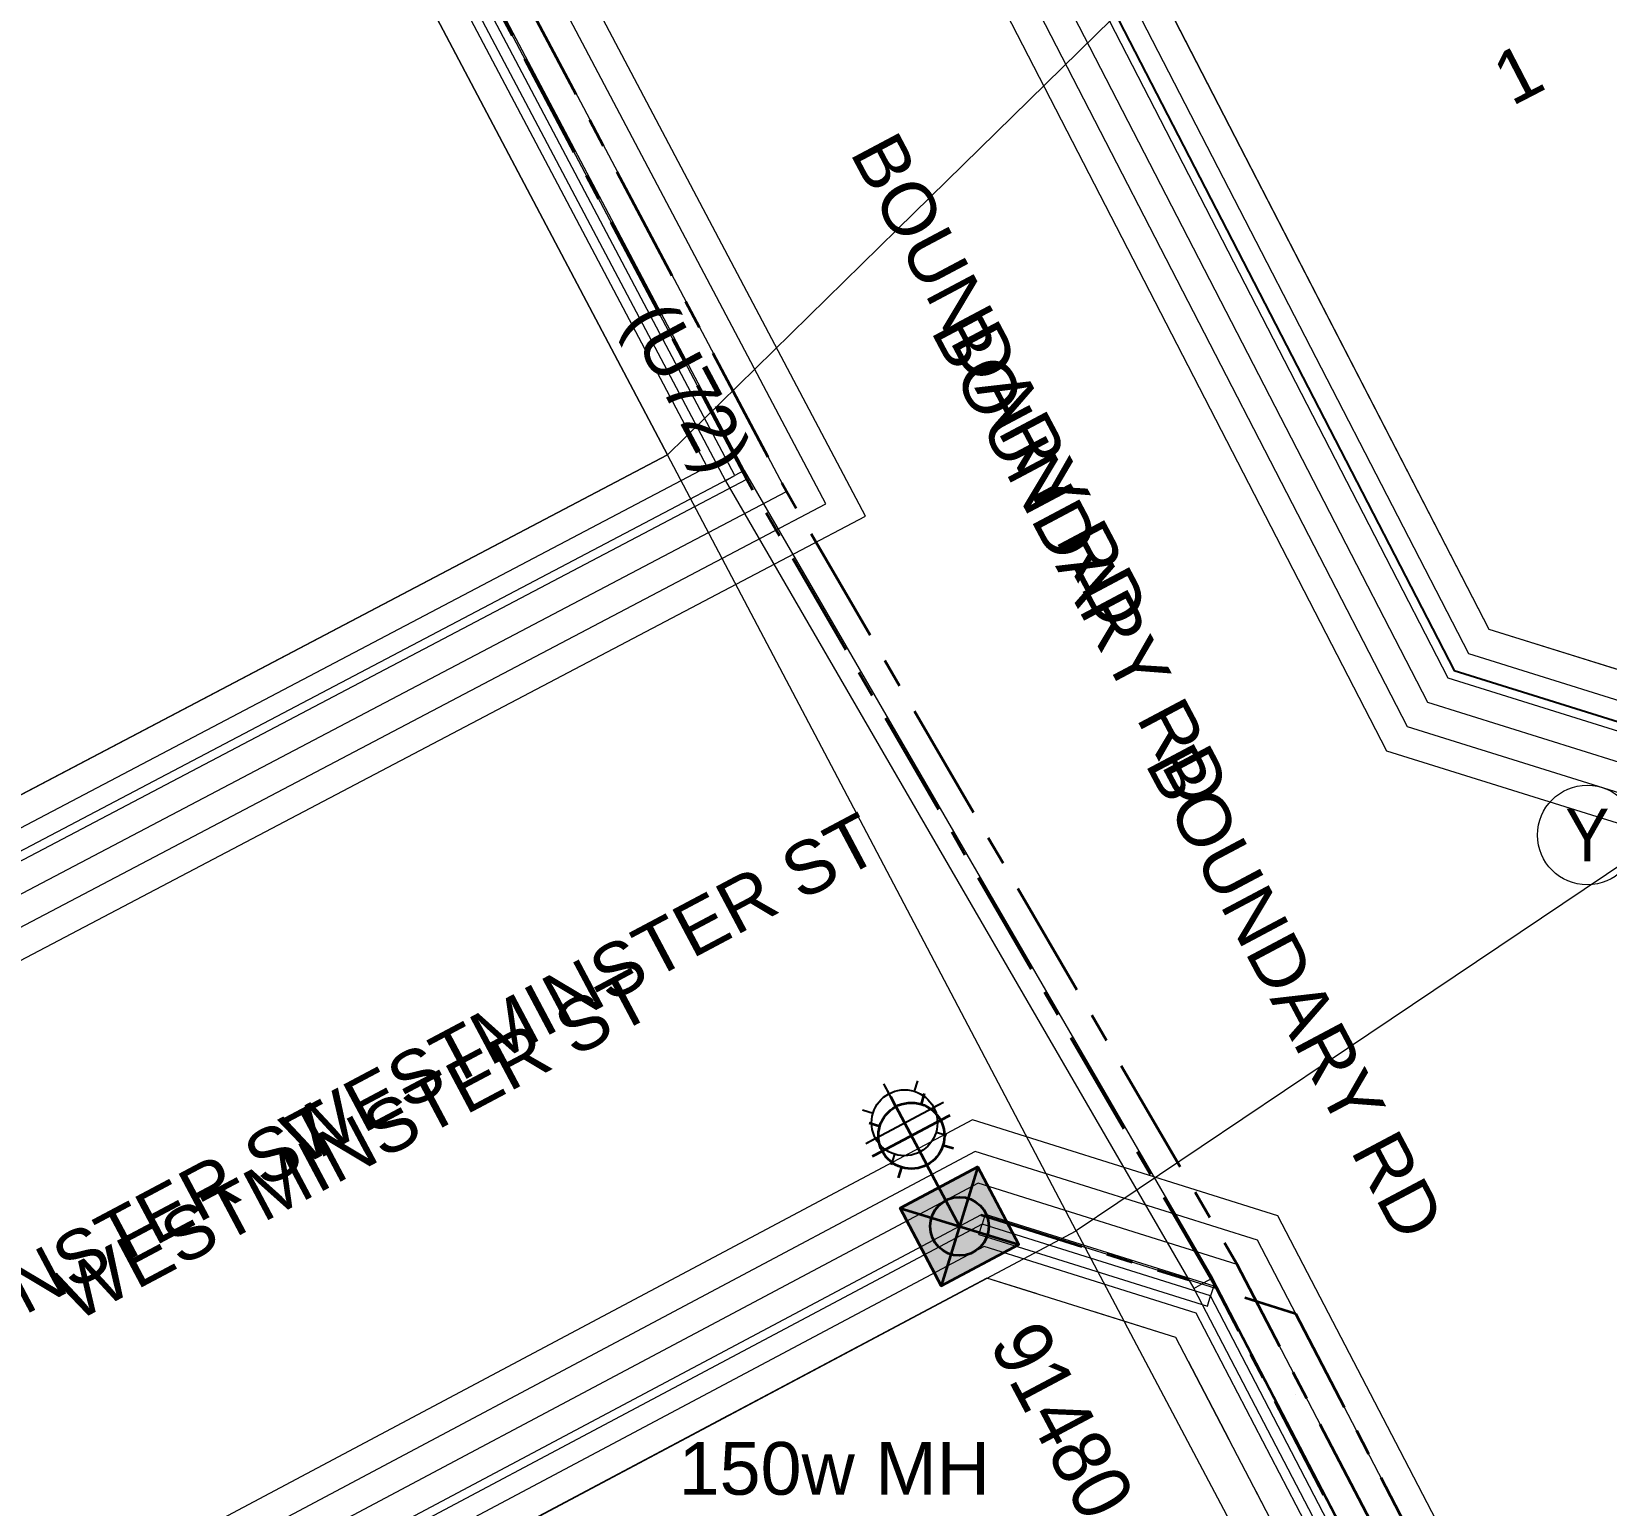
# Model space of a CAD drawing. Header units: metres. Extents: x 0 to 304202, y 0 to 6270858.
# Drawn here: x 303618.8 to 303672.5, y 6270503.8 to 6270554.1 of the extents above; entities that cross this region are included whole.
import ezdxf
from ezdxf import colors
from ezdxf.entities.mleader import LeaderData, LeaderLine
from ezdxf.enums import TextEntityAlignment as Align
from ezdxf.math import Vec2, Vec3

# ---------------------------------------------------------------- set-up
doc = ezdxf.new("R2010")
doc.units = ezdxf.units.M
for name, pattern in [('Cable Exist OH', [1, 1, 0]), ('Cable Exist UG', [7, 4, -1, 1, -1]), ('Dash', [5, 3, -2]), ('DASHED', [19.05, 12.7, -6.35])]:
    doc.linetypes.add(name, pattern=pattern)
doc.layers.get('0').update_dxf_attribs({"color": 6})
for name, color, linetype, lineweight in [('_User Miscellaneous1', 30, 'Continuous', 13), ('_User Miscellaneous2', 31, 'Continuous', 13), ('_User_HV_Exist', 1, 'Continuous', 35), ('_User_LV_Exist', 5, 'Continuous', 35), ('_User_SL_Exist', 4, 'Continuous', 35), ('Cadastre Developer_SP_EXT', 98, 'Continuous', 15), ('Cadastre Developer_SP_NEW', 92, 'Continuous', 15), ('Cadastre Land Parcels_SP_EXT', 118, 'Continuous', 15), ('Cadastre Roads_SP_EXT', 218, 'Continuous', 15)]:
    doc.layers.add(name, color=color, linetype=linetype, lineweight=lineweight)
doc.layers.add('_User Miscellaneous10', color=252, linetype='Continuous', lineweight=13, plot=False, transparency=0.65)
for name, color, linetype in [('Equip_SP_SL_EXT', 7, 'Continuous'), ('Equip_SP_SL_NEW', 2, 'Continuous'), ('Mains_LV_MOD', 3, 'Continuous'), ('SupportsUG_SP_LV_SL_NEW', 2, 'Continuous'), ('Trench_SP_NEW', 2, 'Continuous')]:
    doc.layers.add(name, color=color, linetype=linetype)
doc.styles.add('ieISOCP', font='arial.ttf', dxfattribs={"height": 1.5})
doc.styles.add('SL_LABEL', font='arial.ttf', dxfattribs={"height": 2})
doc.styles.get("Standard").update_dxf_attribs({"font": 'arial.ttf'})
doc.linetypes.add('IE Trench HV', pattern='A,4,-0.4,["/",Standard,S=2,R=0,X=0.25,Y=-1],-1.6', length=6)

# ---------------------------------------------------------------- blocks, each defined once
blk = doc.blocks.new('*U274')
at = {"flags": 9}
for tag, p in [('LANTNUMBER', (-1.4, 2.6)), ('LOUTREACH', (-1.4, 2.2)), ('LOUTREACHVOCAB', (-1.4, 2)), ('LRATECODE', (-1.4, 1.8)), ('LREMOVE', (-1.4, 1.6)), ('LREPLACE', (-1.4, 1.4)), ('LTYPE', (-1.4, 1.2)), ('LTYPEVOCAB', (-1.4, 1)), ('LEGEND', (-1.4, 0.8)), ('SUBURB', (-1.4, 0.6)), ('STREETNAME', (-1.4, 0.4)), ('LOCATION', (-1.4, 0.2)), ('LNEW', (-6.4, 0)), ('LMASTVOCAB', (-6.2, 0)), ('LMAST', (-6, 0)), ('LLAMPVOCAB', (-5.8, 0)), ('LLAMP', (-5.6, 0)), ('LEXIST', (-5.4, 0)), ('LCHARGE3PERCENT', (-5.2, 0)), ('LCHARGE3', (-5, 0)), ('LCHARGE2PERCENT', (-4.8, 0)), ('LCHARGE2', (-4.6, 0)), ('LCHARGE1PERCENT', (-4.4, 0)), ('LCHARGE1', (-4.2, 0)), ('LCATEGORY', (-4, 0)), ('LBRACKETVOCAB', (-3.8, 0)), ('LBRACKET', (-3.6, 0)), ('LKINGHEIGHT', (-3.4, 0)), ('CREPLACE', (-3.2, 0)), ('CREMOVE', (-3, 0)), ('CNUMBER', (-2.8, 0)), ('CNEW', (-2.6, 0)), ('CEXIST', (-2.4, 0)), ('USAGE', (-2.2, 0)), ('STATE', (-2, 0)), ('OWNED_BY', (-1.8, 0)), ('ORIENTATION', (-1.6, 0)), ('OPERATING_VOLTAGE', (-1.4, 0)), ('NOTES', (-1.4, 0)), ('NO_PHASES', (-1.2, 0)), ('LANTERN_TYPE', (-1, 0)), ('LANTERN_PURPOSE', (-0.8, 0)), ('CONTROL_TYPE', (-0.6, 0)), ('CONSTRUCTED_VOLTAGE', (-0.4, 0)), ('MAINTAINED_BY', (-1.4, -0.663))]:
    blk.add_attdef(tag, text='', height=0.2, rotation=270, dxfattribs=at).set_placement(p, align=Align.MIDDLE_LEFT)
at = {"style": 'SL_LABEL', "flags": 8}
blk.add_attdef('ASSET_NUM', text='', height=1, dxfattribs=at).set_placement((7, 1), align=Align.MIDDLE_LEFT)
for tag, p, height, flags in [('OPERATED_BY', (-1.4, -0.407), 0.2, 9), ('Z', (0, 0), 0.001, 1)]:
    blk.add_attdef(tag, p, '', height=height, rotation=270, dxfattribs=dict(flags=flags))
at = {"style": 'SL_LABEL', "flags": 9}
blk.add_attdef('STREET_CODE', text='', height=0.001, rotation=270, dxfattribs=at).set_placement((0.001, 0), align=Align.MIDDLE_LEFT)
at = {"flags": 8}
blk.add_attdef('LNUMBER', text='', height=1, dxfattribs=at).set_placement((7, -1), align=Align.MIDDLE_LEFT)
at = {"transparency": 33554687}
blk.add_wipeout([(5.688, 0), (5.061, -1.061), (4, -1.688), (2.939, -1.061), (2.313, 0), (2.939, 1.061), (4, 1.687), (5.061, 1.061)], dxfattribs=at)
for p, q in [((4, 1.5), (4, 1.125)), ((4, 1.5), (4, -1.5)), ((2.939, 1.061), (3.205, 0.795)), ((5.061, 1.061), (4.795, 0.795)), ((0, 0), (2.875, 0)), ((2.5, 0), (5.5, 0)), ((5.125, 0), (5.5, 0)), ((2.939, -1.061), (3.205, -0.795)), ((5.061, -1.061), (4.795, -0.795)), ((4, -1.125), (4, -1.5))]:
    blk.add_line(p, q)
blk.add_circle((4, 0), 1.125)
blk = doc.blocks.new('*U269')
at = {"layer": 'Equip_SP_SL_EXT'}
h = blk.add_hatch(color=256, dxfattribs=at)
h.dxf.hatch_style = 1
h.paths.add_polyline_path([(-1.5, 1.5), (-1.5, -1.5), (1.5, -1.5), (1.5, 1.5)])
blk.add_lwpolyline([(-1.5, 1.5), (-1.5, -1.5), (1.5, -1.5), (1.5, 1.5)], close=True)
at = {"width": 0.9, "flags": 8}
blk.add_attdef('ASSET_NUM', text='', height=2, dxfattribs=at).set_placement((4, 2), align=Align.MIDDLE_LEFT)
at = {"flags": 1}
blk.add_attdef('Z', (-2.351, -1.813), '', height=0.2, rotation=270, dxfattribs=at)
at = {"flags": 9}
for tag, p in [('NOTES', (-2, -1.813)), ('SUBURB', (-1.8, -1.813)), ('STREETNAME', (-1.6, -1.813)), ('LOCATION', (-1.4, -1.813)), ('LEGEND', (-1.2, -1.813)), ('USAGE', (-1, -1.813)), ('STATE', (-0.8, -1.813)), ('OWNED_BY', (-0.6, -1.813)), ('COLUMN_TYPE', (-0.4, -1.813)), ('STREET_CODE', (-0.2, -1.813)), ('STRUCTURE_PLANT_NUMBER', (0.031, -1.813))]:
    blk.add_attdef(tag, text='', height=0.2, rotation=270, dxfattribs=at).set_placement(p, align=Align.MIDDLE_LEFT)
blk = doc.blocks.new('*U290')
at = {"linetype": 'Continuous'}
h = blk.add_hatch(color=256, dxfattribs=at)
h.dxf.hatch_style = 1
h.paths.add_polyline_path([(1.5, 4.698), (1.5, 1.698), (4.5, 1.698), (4.5, 4.698)])
h = blk.add_hatch(color=256)
h.dxf.hatch_style = 1
h.paths.add_polyline_path([(1.5, 4.698), (4.5, 1.698), (1.5, 1.698)])
for p, q in [((-0.5, 4.323), (-0.5, 4.698)), ((1.5, 4.698), (4.5, 1.698)), ((1.5, 1.698), (4.5, 4.698)), ((-1.561, 4.259), (-1.295, 3.993)), ((0.561, 4.259), (0.295, 3.993)), ((-1.625, 3.198), (-2, 3.198)), ((3, 3.198), (0.625, 3.198)), ((-1.561, 2.137), (-1.295, 2.402)), ((0.561, 2.137), (0.295, 2.402)), ((-0.5, 1.698), (-0.5, 2.073))]:
    blk.add_line(p, q)
blk.add_line((-1.625, 3.198), (0.625, 3.198), dxfattribs=at)
at = {"linetype": 'Continuous', "flags": 128}
blk.add_lwpolyline([(-0.5, 4.604), (-0.5, 1.792)], dxfattribs=at)
blk.add_lwpolyline([(1.5, 4.698), (1.5, 1.698), (4.5, 1.698), (4.5, 4.698)], close=True)
at = {"flags": 128}
blk.add_lwpolyline([(1.5, 4.698), (4.5, 1.698), (1.5, 1.698), (1.5, 4.698)], dxfattribs=at)
for centre, radius in [((-0.5, 3.198), 1.125), ((3, 3.198), 1)]:
    blk.add_circle(centre, radius)
blk = doc.blocks.new('*U331')
h = blk.add_hatch(color=256)
h.dxf.hatch_style = 1
h.paths.add_polyline_path([(2.132, 2.125), (2.454, 1.743), (3.058, 2.579)])
blk.add_line((3.058, 2.579), (1.338, 1.128))
at = {"flags": 128}
blk.add_lwpolyline([(2.132, 2.125), (2.454, 1.743), (3.058, 2.579), (2.132, 2.125)], dxfattribs=at)
blk.add_circle((0, 0), 1.7)
at = {"width": 0.9}
blk.add_attdef('CODE', text='', height=1.8, dxfattribs=at).set_placement((0, 0), align=Align.MIDDLE_CENTER)
at = {"flags": 1}
blk.add_attdef('Z', (0, 0), '', height=0.2, dxfattribs=at)

msp = doc.modelspace()

# ---------------------------------------------------------------- linework, layer by layer
at = {"layer": '_User Miscellaneous1'}
for p, q in [((303629.293, 6270563.753), (303642.485, 6270538.792)), ((303629.93, 6270564.09), (303643.115, 6270539.141)), ((303642.485, 6270538.792), (303642.8, 6270538.967)), ((303643.115, 6270539.141), (303642.8, 6270538.967)), ((303659.097, 6270511.592), (303658.782, 6270511.418)), ((303659.097, 6270511.592), (303669.533, 6270491.557)), ((303658.466, 6270511.245), (303658.782, 6270511.418)), ((303658.466, 6270511.245), (303668.895, 6270491.225)), ((303658.925, 6270510.642), (303659.033, 6270510.986)), ((303659.14, 6270511.33), (303659.033, 6270510.986))]:
    msp.add_line(p, q, dxfattribs=at)
at = {"layer": '_User Miscellaneous10', "flags": 128}
for points in [[(303656.155, 6270557.718), (303668.525, 6270533.73), (303675.305, 6270531.61), (303696.853, 6270542.769), (303741.208, 6270565.737)], [(303654.809, 6270558.147), (303667.827, 6270532.9), (303675.399, 6270530.533), (303697.313, 6270541.881), (303741.668, 6270564.849)], [(303653.463, 6270558.576), (303667.13, 6270532.07), (303675.494, 6270529.456), (303697.773, 6270540.993), (303742.127, 6270563.961)], [(303652.116, 6270559.005), (303666.433, 6270531.241), (303675.588, 6270528.379), (303698.233, 6270540.105), (303742.587, 6270563.073)], [(303650.77, 6270559.434), (303665.736, 6270530.411), (303675.682, 6270527.302), (303698.693, 6270539.217), (303743.047, 6270562.185)], [(303649.424, 6270559.862), (303665.038, 6270529.581), (303675.777, 6270526.224), (303699.153, 6270538.329), (303743.507, 6270561.297)]]:
    msp.add_lwpolyline(points, dxfattribs=at)
at = {"layer": '_User Miscellaneous10', "color": 4, "flags": 128}
msp.add_lwpolyline([(303653.866, 6270558.447), (303667.339, 6270532.319), (303675.465, 6270529.779), (303697.635, 6270541.259), (303741.989, 6270564.227)], dxfattribs=at)
at = {"layer": '_User_SL_Exist', "linetype": 'Cable Exist UG', "ltscale": 0.9}
msp.add_lwpolyline([(303660.196, 6270510.936), (303661.934, 6270510.391), (303667.83, 6270499.043), (303674.54, 6270486.13), (303673.653, 6270485.669)], dxfattribs=at)
at = {"layer": 'Cadastre Developer_SP_EXT', "linetype": 'Dash'}
msp.add_lwpolyline([(303657.85, 6270509.575), (303651.404, 6270511.595), (303624.724, 6270497.425), (303633.294, 6270480.924), (303664.273, 6270497.215), (303657.85, 6270509.575)], close=True, dxfattribs=at)
at = {"layer": 'Cadastre Developer_SP_NEW'}
for p, q in [((303656.155, 6270557.718), (303668.525, 6270533.73)), ((303668.525, 6270533.73), (303675.305, 6270531.61))]:
    msp.add_line(p, q, dxfattribs=at)
at = {"layer": 'Cadastre Developer_SP_NEW', "linetype": 'Continuous'}
msp.add_lwpolyline([(303640.501, 6270539.679), (303589.155, 6270636.832), (303462.755, 6270568.062), (303443.898, 6270557.802), (303428.16, 6270549.24), (303477.615, 6270454.069), (303640.501, 6270539.679)], close=True, dxfattribs=at)
at = {"layer": 'Cadastre Developer_SP_NEW', "linetype": 'Dash'}
msp.add_lwpolyline([(303657.85, 6270509.575), (303651.404, 6270511.595), (303624.724, 6270497.425), (303633.294, 6270480.924), (303664.273, 6270497.215), (303657.85, 6270509.575)], close=True, dxfattribs=at)
at = {"layer": 'Cadastre Land Parcels_SP_EXT', "linetype": 'Continuous'}
msp.add_lwpolyline([(303640.501, 6270539.679), (303589.155, 6270636.832), (303462.755, 6270568.062), (303443.898, 6270557.802), (303428.16, 6270549.24), (303477.615, 6270454.069), (303640.501, 6270539.679)], close=True, dxfattribs=at)
at = {"layer": 'Cadastre Roads_SP_EXT', "linetype": 'Continuous'}
for points in [[(303638.3, 6270593.86), (303609.883, 6270647.632), (303598.457, 6270641.679), (303589.155, 6270636.832), (303640.501, 6270539.679), (303648.336, 6270547.358), (303657.917, 6270556.746), (303647.849, 6270575.842), (303638.3, 6270593.86)], [(303448.772, 6270404.137), (303460.25, 6270410.173), (303472.61, 6270416.674), (303491.463, 6270426.589), (303550.48, 6270457.952), (303654.448, 6270513.212), (303647.186, 6270526.993), (303640.501, 6270539.679), (303477.615, 6270454.069), (303424.668, 6270425.909), (303437.294, 6270398.101), (303448.772, 6270404.137)], [(303694.573, 6270487.445), (303673.999, 6270526.341), (303662.976, 6270518.938), (303654.448, 6270513.212), (303725.723, 6270378.607), (303734.469, 6270383.622), (303745.988, 6270390.228), (303720.11, 6270439.124), (303694.573, 6270487.445)]]:
    msp.add_lwpolyline(points, close=True, dxfattribs=at)
at = {"layer": 'Mains_LV_MOD', "linetype": 'Cable Exist OH'}
msp.add_lwpolyline([(303661.932, 6270507.634), (303661.932, 6270507.634)], dxfattribs=at)
at = {"layer": 'Trench_SP_NEW', "linetype": 'IE Trench HV', "flags": 128}
msp.add_lwpolyline([(303654.606, 6270557.012), (303667.339, 6270532.319), (303675.465, 6270529.779)], dxfattribs=at)

# ---------------------------------------------------------------- block references
at = {"layer": '_User Miscellaneous2', "color": 6}
msp.add_blockref('*U331', (303671.885, 6270526.707), dxfattribs=at).add_auto_attribs({'CODE': 'Y'})

# ---------------------------------------------------------------- texts
at = {"layer": '_User Miscellaneous1'}
for s, rotation, p in [('BOUNDARY RD', 297.9722, (303646.706, 6270549.986)), ('WESTMINSTER ST', 27.9722, (303620.286, 6270510.07))]:
    msp.add_text(s, height=1.8, rotation=rotation, dxfattribs=at).set_placement(p)
at = {"layer": '_User_HV_Exist'}
msp.add_text('BOUNDARY RD', height=1.8, rotation=297.9722, dxfattribs=at).set_placement((303656.774, 6270529.146))
at = {"layer": '_User_HV_Exist', "lineweight": 0, "insert": (303642.016, 6270542.413), "char_height": 1.75, "attachment_point": 2, "rotation": 298.1774}
msp.add_mtext('\\A1;(U72)  ', dxfattribs=at)
at = {"layer": '_User_LV_Exist'}
for s, rotation, p in [('BOUNDARY RD', 297.9722, (303649.463, 6270543.907)), ('WESTMINSTER ST', 27.9722, (303609.686, 6270505.605))]:
    msp.add_text(s, height=1.8, rotation=rotation, dxfattribs=at).set_placement(p)
at = {"layer": 'Cadastre Developer_SP_NEW', "linetype": 'DASHED', "insert": (303668.479, 6270553.147), "char_height": 1.8, "width": 5.10416, "attachment_point": 1, "rotation": 27.3764, "style": 'ieISOCP'}
msp.add_mtext('1', dxfattribs=at)

# ---------------------------------------------------------------- leaders
at = {"layer": '_User Miscellaneous10'}
ml = msp.add_multileader_mtext('Standard', dxfattribs=at)
ml.set_content('150w MH\\P7.5m MH\\P3m OR', color=256)
ml.set_leader_properties()
ml.build(insert=Vec2(0, 0))
ml.multileader.update_dxf_attribs({"leader_type": 2, "has_text_frame": 1, "text_left_attachment_type": 2, "text_right_attachment_type": 2, "dogleg_length": 0.01, "arrow_head_size": 2.5})
ctx = ml.context
ctx.base_point, ctx.char_height, ctx.arrow_head_size, ctx.landing_gap_size, ctx.plane_origin = Vec3(303639.882, 6270501.634), 1.8, 2.5, 1, Vec3(303629.882, 6270495.007)
ctx.left_attachment, ctx.right_attachment = 2, 2
notes = []
notes.append((ctx, [(0, (0, 0, 0), (0, 0), (1, 0), 1, [])]))
ctx.mtext.insert, ctx.mtext.width, ctx.mtext.flow_direction = Vec3(303640.882, 6270506.007), 11.72163, 5
for ctx, leaders in notes:
    for number, flags, end, landing, length, lines in leaders:
        leader = LeaderData()
        leader.index, (leader.has_last_leader_line, leader.has_dogleg_vector, leader.attachment_direction) = number, flags
        leader.last_leader_point, leader.dogleg_vector, leader.dogleg_length = Vec3(end), Vec3(landing), length
        for number, points, colour, breaks in lines:
            line = LeaderLine()
            line.index, line.vertices, line.color, line.breaks = number, Vec3.list(points), colors.encode_raw_color(colour), breaks
            leader.lines.append(line)
        ctx.leaders.append(leader)

# ---------------------------------------------------------------- next in the draw order: block references
at = {"layer": 'Equip_SP_SL_NEW', "rotation": 117.9721995465388}
msp.add_blockref('*U274', (303650.466, 6270513.362), dxfattribs=at)

# ---------------------------------------------------------------- next in the draw order: linework, layer by layer
at = {"layer": '_User Miscellaneous1'}
for p, q in [((303643.115, 6270539.141), (303659.097, 6270511.592)), ((303642.485, 6270538.792), (303658.466, 6270511.245)), ((303651.341, 6270513.773), (303651.234, 6270513.43)), ((303651.341, 6270513.773), (303659.14, 6270511.33)), ((303651.126, 6270513.086), (303651.234, 6270513.43)), ((303651.126, 6270513.086), (303658.925, 6270510.642))]:
    msp.add_line(p, q, dxfattribs=at)
at = {"layer": '_User Miscellaneous10', "flags": 128}
for points in [[(303727.756, 6270383.716), (303690.286, 6270455.827), (303677.899, 6270479.664), (303664.611, 6270505.239), (303660.633, 6270512.895), (303651.004, 6270515.912), (303618.006, 6270498.387), (303594.494, 6270485.901), (303591.581, 6270476.601), (303597.492, 6270465.363), (303591.589, 6270459.252), (303584.517, 6270472.865), (303578.526, 6270474.742), (303567.059, 6270496.56), (303645.911, 6270538.004), (303610.779, 6270604.478)], [(303728.834, 6270383.811), (303691.173, 6270456.288), (303678.786, 6270480.125), (303665.498, 6270505.7), (303661.328, 6270513.725), (303650.904, 6270516.991), (303617.537, 6270499.27), (303593.663, 6270486.591), (303590.503, 6270476.504), (303596.27, 6270465.538), (303591.836, 6270460.947), (303585.212, 6270473.695), (303579.219, 6270475.573), (303568.409, 6270496.14), (303647.263, 6270537.585), (303611.663, 6270604.945)], [(303726.678, 6270383.621), (303689.398, 6270455.366), (303677.012, 6270479.203), (303663.724, 6270504.778), (303659.937, 6270512.065), (303651.104, 6270514.833), (303618.475, 6270497.503), (303595.326, 6270485.21), (303592.66, 6270476.699), (303598.714, 6270465.188), (303591.343, 6270457.558), (303583.821, 6270472.035), (303577.833, 6270473.911), (303565.708, 6270496.98), (303644.558, 6270538.422), (303609.894, 6270604.011)], [(303725.601, 6270383.526), (303688.511, 6270454.905), (303676.124, 6270478.742), (303662.836, 6270504.317), (303659.241, 6270511.235), (303651.204, 6270513.754), (303618.944, 6270496.62), (303596.157, 6270484.519), (303593.738, 6270476.797), (303599.935, 6270465.014), (303591.096, 6270455.863), (303583.125, 6270471.205), (303577.14, 6270473.08), (303564.358, 6270497.4), (303643.206, 6270538.841), (303609.01, 6270603.544)], [(303724.523, 6270383.431), (303687.624, 6270454.444), (303675.237, 6270478.281), (303661.949, 6270503.856), (303658.546, 6270510.405), (303651.304, 6270512.674), (303619.413, 6270495.737), (303596.989, 6270483.829), (303594.817, 6270476.894), (303601.157, 6270464.839), (303590.85, 6270454.169), (303582.43, 6270470.375), (303576.447, 6270472.249), (303563.007, 6270497.82), (303641.853, 6270539.26), (303608.126, 6270603.076)], [(303723.446, 6270383.336), (303686.736, 6270453.983), (303674.35, 6270477.82), (303661.061, 6270503.395), (303657.85, 6270509.575), (303651.404, 6270511.595), (303619.882, 6270494.854), (303597.821, 6270483.138), (303595.895, 6270476.992), (303602.379, 6270464.664), (303590.603, 6270452.474), (303581.734, 6270469.545), (303575.754, 6270471.419), (303561.657, 6270498.24), (303640.501, 6270539.679), (303607.242, 6270602.609)]]:
    msp.add_lwpolyline(points, dxfattribs=at)
at = {"layer": '_User Miscellaneous10', "color": 4, "flags": 128}
msp.add_lwpolyline([(303725.277, 6270383.497), (303688.245, 6270454.766), (303675.858, 6270478.604), (303662.57, 6270504.179), (303659.033, 6270510.986), (303651.234, 6270513.43), (303619.085, 6270496.355), (303596.407, 6270484.312), (303594.062, 6270476.826), (303600.302, 6270464.961), (303591.022, 6270455.355), (303582.917, 6270470.956), (303576.932, 6270472.831), (303563.953, 6270497.526), (303642.8, 6270538.967), (303608.745, 6270603.403)], dxfattribs=at)
at = {"layer": '_User_HV_Exist', "linetype": 'Cable Exist UG', "flags": 128}
msp.add_lwpolyline([(303671.075, 6270490.63), (303659.937, 6270512.065), (303644.558, 6270538.422), (303628.893, 6270567.992), (303628.893, 6270567.992)], dxfattribs=at)
at = {"layer": '_User_LV_Exist', "linetype": 'Cable Exist UG', "ltscale": 0.9}
msp.add_lwpolyline([(303671.613, 6270487.426), (303659.241, 6270511.235), (303643.206, 6270538.841), (303627.6, 6270568.37)], dxfattribs=at)
at = {"layer": '_User_SL_Exist', "linetype": 'Cable Exist UG', "ltscale": 0.9}
msp.add_lwpolyline([(303651.204, 6270513.754), (303658.287, 6270511.534)], dxfattribs=at)

# ---------------------------------------------------------------- next in the draw order: block references
at = {"layer": '_User_SL_Exist', "rotation": 297.9721995557723}
msp.add_blockref('*U290', (303646.234, 6270514.511), dxfattribs=at)
at = {"layer": 'SupportsUG_SP_LV_SL_NEW'}
ref = msp.add_blockref('*U269', (303650.466, 6270513.362), dxfattribs=dict(at, rotation=297.9721995552073))
ref.add_attrib('ASSET_NUM', '914804', dxfattribs={"layer": '0', "height": 2, "rotation": 297.9722, "width": 0.9}).set_placement((303652.342, 6270509.829), align=Align.MIDDLE_LEFT)

# ---------------------------------------------------------------- next in the draw order: texts
at = {"layer": '_User_HV_Exist'}
msp.add_text('WESTMINSTER ST', height=1.8, rotation=27.9722, dxfattribs=at).set_placement((303628.014, 6270515.399))

# ---------------------------------------------------------------- next in the draw order: leaders
at = {"layer": 'Cadastre Developer_SP_NEW'}
ml = msp.add_multileader_mtext('Standard', dxfattribs=at)
ml.set_content('{\\C7;CONSTRUCTED UNDER URS18369}', color=256)
ml.set_leader_properties()
ml.build(insert=Vec2(0, 0))
ml.multileader.update_dxf_attribs({"leader_type": 2, "has_text_frame": 1, "text_left_attachment_type": 2, "text_right_attachment_type": 2, "dogleg_length": 0.01})
ctx = ml.context
ctx.base_point, ctx.char_height, ctx.plane_origin, ctx.plane_x_axis, ctx.plane_y_axis = Vec3(303910.719, 6270584.601), 1.8, Vec3(305059.721, 6271101.545), Vec3(0.887819, 0.460194), Vec3(-0.460194, 0.887819)
ctx.left_attachment, ctx.right_attachment, ctx.text_align_type = 2, 2, 1
notes = []
notes.append((ctx, [(0, (0, 0, 0), (0, 0), (1, 0), 1, [])]))
ctx.mtext.insert, ctx.mtext.text_direction, ctx.mtext.rotation, ctx.mtext.width, ctx.mtext.alignment, ctx.mtext.flow_direction = Vec3(303920.971, 6270592.672), Vec3(0.887819, 0.460194), 0.478213, 23.5182, 2, 5
ctx.mtext.has_bg_fill, ctx.mtext.bg_color, ctx.mtext.bg_scale_factor, ctx.mtext.bg_transparency, ctx.mtext.use_window_bg_color = 1, -1073741824, 2, 0, 1
for ctx, leaders in notes:
    for number, flags, end, landing, length, lines in leaders:
        leader = LeaderData()
        leader.index, (leader.has_last_leader_line, leader.has_dogleg_vector, leader.attachment_direction) = number, flags
        leader.last_leader_point, leader.dogleg_vector, leader.dogleg_length = Vec3(end), Vec3(landing), length
        for number, points, colour, breaks in lines:
            line = LeaderLine()
            line.index, line.vertices, line.color, line.breaks = number, Vec3.list(points), colors.encode_raw_color(colour), breaks
            leader.lines.append(line)
        ctx.leaders.append(leader)

# ---------------------------------------------------------------- next in the draw order: leaders
ml = msp.add_multileader_mtext('Standard', dxfattribs=at)
ml.set_content('{\\C7;CONSTRUCTED UNDER URS18369}', color=256)
ml.set_leader_properties()
ml.build(insert=Vec2(0, 0))
ml.multileader.update_dxf_attribs({"leader_type": 2, "has_text_frame": 1, "text_left_attachment_type": 2, "text_right_attachment_type": 2, "dogleg_length": 0.01})
ctx = ml.context
ctx.base_point, ctx.char_height, ctx.plane_origin, ctx.plane_x_axis, ctx.plane_y_axis = Vec3(303792.046, 6270524.313), 1.8, Vec3(304941.048, 6271041.257), Vec3(0.887819, 0.460194), Vec3(-0.460194, 0.887819)
ctx.left_attachment, ctx.right_attachment, ctx.text_align_type = 2, 2, 1
notes = []
notes.append((ctx, [(0, (0, 0, 0), (0, 0), (1, 0), 1, [])]))
ctx.mtext.insert, ctx.mtext.text_direction, ctx.mtext.rotation, ctx.mtext.width, ctx.mtext.alignment, ctx.mtext.flow_direction = Vec3(303802.299, 6270532.384), Vec3(0.887819, 0.460194), 0.478213, 23.5182, 2, 5
ctx.mtext.has_bg_fill, ctx.mtext.bg_color, ctx.mtext.bg_scale_factor, ctx.mtext.bg_transparency, ctx.mtext.use_window_bg_color = 1, -1073741824, 2, 0, 1
for ctx, leaders in notes:
    for number, flags, end, landing, length, lines in leaders:
        leader = LeaderData()
        leader.index, (leader.has_last_leader_line, leader.has_dogleg_vector, leader.attachment_direction) = number, flags
        leader.last_leader_point, leader.dogleg_vector, leader.dogleg_length = Vec3(end), Vec3(landing), length
        for number, points, colour, breaks in lines:
            line = LeaderLine()
            line.index, line.vertices, line.color, line.breaks = number, Vec3.list(points), colors.encode_raw_color(colour), breaks
            leader.lines.append(line)
        ctx.leaders.append(leader)

doc.saveas('drawing.dxf')
